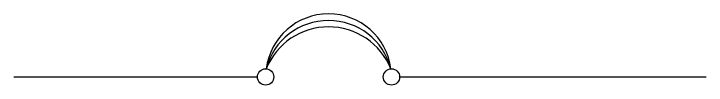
# Model space of a CAD drawing. Header units: millimetres. Extents: x -305 to 1353, y -289 to 1176.
# Drawn here: x 62.5 to 337.5, y 528.1 to 556.4 of the extents above; entities that cross this region are included whole.
import ezdxf

# ---------------------------------------------------------------- set-up
doc = ezdxf.new("R2010")
doc.units = ezdxf.units.MM
doc.header["$MEASUREMENT"] = 0
doc.layers.add('Medição_Unifilar_Draw', color=7, linetype='Continuous', true_color=0x0080ff)

msp = doc.modelspace()

# ---------------------------------------------------------------- linework, layer by layer
at = {"layer": 'Medição_Unifilar_Draw'}
for p, q in [((62.54, 531.36), (159.29, 531.36)), ((215.79, 531.36), (337.54, 531.36))]:
    msp.add_line(p, q, dxfattribs=at)
at = {"layer": 'Medição_Unifilar_Draw', "color": 18, "true_color": 0x000000}
for centre in [(162.54, 531.36), (212.54, 531.36)]:
    msp.add_circle(centre, 3.25, dxfattribs=at)
at = {"layer": 'Medição_Unifilar_Draw'}
for centre, radius, start, end in [((187.54, 531.36), 25, 7.4537, 172.5463), ((187.54, 528.13), 25.62, 14.6407, 165.3593), ((187.54, 524.4), 26.81, 22.3866, 157.6134)]:
    msp.add_arc(centre, radius, start, end, dxfattribs=at)

doc.saveas('drawing.dxf')
